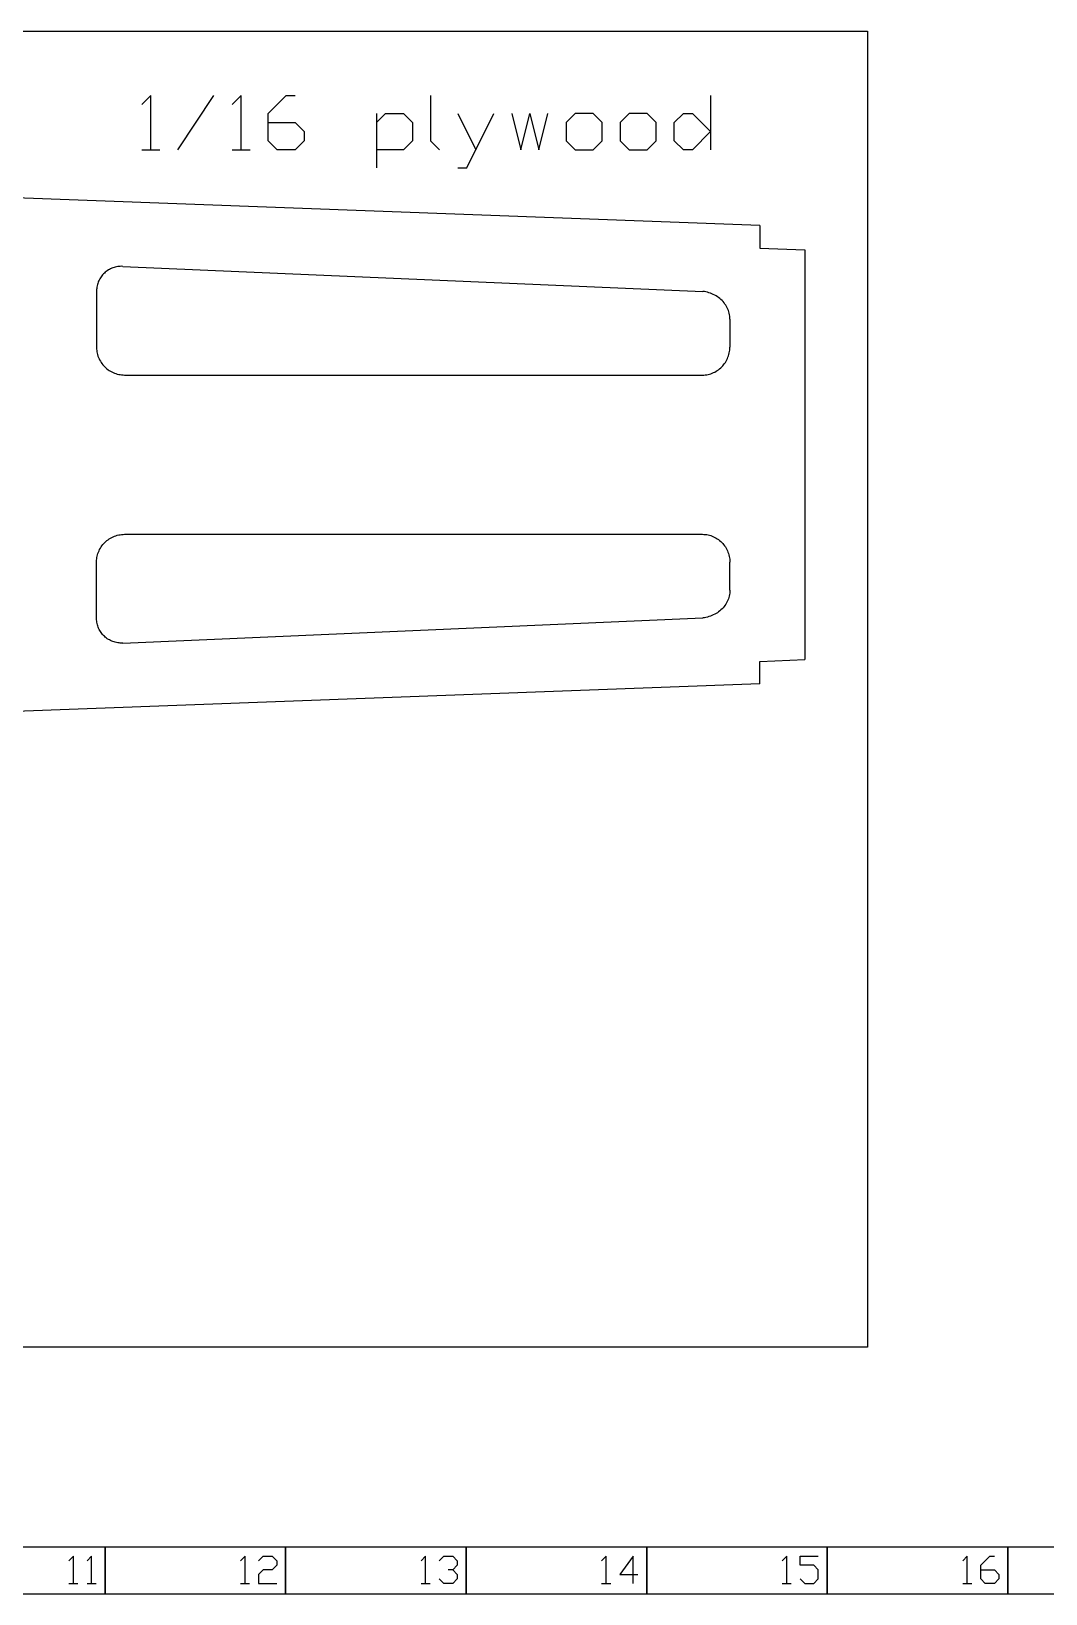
# Model space of a CAD drawing. Extents: x 0.2 to 70.7, y 1.4 to 13.9.
# Drawn here: x 10.84 to 16.46, y 1.45 to 10.1 of the extents above; entities that cross this region are included whole.
import ezdxf

# ---------------------------------------------------------------- set-up
doc = ezdxf.new("R2010")
doc.units = 0
doc.layers.get('0').update_dxf_attribs({"color": 9, "linetype": 'CONTINUOUS'})

msp = doc.modelspace()

# ---------------------------------------------------------------- linework, layer by layer
at = {"color": 7, "linetype": 'CONTINUOUS'}
for p, q in [((14.8757, 9.0223), (7.3759, 9.2998)), ((14.8757, 9.0223), (14.8757, 8.8973)), ((14.8757, 8.8973), (15.1257, 8.8881)), ((15.1257, 8.8881), (15.1257, 6.618)), ((11.3474, 8.7958), (14.5604, 8.6567)), ((11.2024, 8.6602), (11.2024, 8.3459)), ((14.7102, 8.5039), (14.7102, 8.3486)), ((11.3571, 8.1939), (14.5583, 8.1939)), ((11.3571, 7.3121), (14.5583, 7.3121)), ((11.2024, 6.8458), (11.2024, 7.1602)), ((14.7102, 7.0022), (14.7102, 7.1574)), ((11.3474, 6.7102), (14.5604, 6.8493)), ((14.8757, 6.6087), (15.1257, 6.618)), ((14.8757, 6.4836), (14.8757, 6.6087)), ((14.8757, 6.4836), (7.3759, 6.2062))]:
    msp.add_line(p, q, dxfattribs=at)
at = {"color": 7, "linetype": 'CONTINUOUS', "flags": 128}
for points in [[(0.2581, 10.0976), (15.4726, 10.0976), (15.4726, 2.8108), (0.2581, 2.8108)], [(10.2492, 1.4457), (11.2492, 1.4457), (11.2492, 1.7046), (10.2492, 1.7046)], [(11.2492, 1.4457), (12.2492, 1.4457), (12.2492, 1.7046), (11.2492, 1.7046)], [(12.2492, 1.4457), (13.2492, 1.4457), (13.2492, 1.7046), (12.2492, 1.7046)], [(13.2492, 1.4457), (14.2492, 1.4457), (14.2492, 1.7046), (13.2492, 1.7046)], [(14.2492, 1.4457), (15.2492, 1.4457), (15.2492, 1.7046), (14.2492, 1.7046)], [(15.2492, 1.4457), (16.2492, 1.4457), (16.2492, 1.7046), (15.2492, 1.7046)], [(16.2492, 1.4457), (17.2492, 1.4457), (17.2492, 1.7046), (16.2492, 1.7046)]]:
    msp.add_lwpolyline(points, close=True, dxfattribs=at)
at = {"linetype": 'BYBLOCK', "flags": 128}
for points in [[(11.5024, 9.4416), (11.5024, 9.7416), (11.4524, 9.6916)], [(11.6524, 9.4416), (11.8524, 9.7416)], [(12.0024, 9.4416), (12.0024, 9.7416), (11.9524, 9.6916)], [(12.1524, 9.5916), (12.3024, 9.5916), (12.3524, 9.5416), (12.3524, 9.4916), (12.3024, 9.4416), (12.2024, 9.4416), (12.1524, 9.4916), (12.1524, 9.6416), (12.2524, 9.7416), (12.3024, 9.7416)], [(13.0524, 9.7416), (13.0524, 9.4916), (13.1024, 9.4416)], [(14.6024, 9.7416), (14.6024, 9.4416)], [(12.7524, 9.6416), (12.7524, 9.3416)], [(12.7524, 9.5916), (12.8024, 9.6416), (12.9024, 9.6416), (12.9524, 9.5916), (12.9524, 9.4916), (12.9024, 9.4416), (12.7524, 9.4416)], [(13.2024, 9.3416), (13.2524, 9.3416), (13.4024, 9.6416)], [(13.2024, 9.6416), (13.3024, 9.4416)], [(13.5024, 9.6416), (13.5524, 9.4416), (13.6024, 9.6416), (13.6524, 9.4416), (13.7024, 9.6416)], [(13.8524, 9.4416), (13.9524, 9.4416), (14.0024, 9.4916), (14.0024, 9.5916), (13.9524, 9.6416), (13.8524, 9.6416), (13.8024, 9.5916), (13.8024, 9.4916), (13.8524, 9.4416)], [(14.1524, 9.4416), (14.2524, 9.4416), (14.3024, 9.4916), (14.3024, 9.5916), (14.2524, 9.6416), (14.1524, 9.6416), (14.1024, 9.5916), (14.1024, 9.4916), (14.1524, 9.4416)], [(14.6024, 9.5416), (14.5024, 9.4416), (14.4524, 9.4416), (14.4024, 9.4916), (14.4024, 9.5916), (14.4524, 9.6416), (14.5024, 9.6416), (14.6024, 9.5416)], [(11.4524, 9.4416), (11.5524, 9.4416)], [(11.9524, 9.4416), (12.0524, 9.4416)], [(11.0742, 1.5032), (11.0742, 1.6532), (11.0492, 1.6282)], [(11.1742, 1.5032), (11.1742, 1.6532), (11.1492, 1.6282)], [(12.0249, 1.5032), (12.0249, 1.6532), (11.9999, 1.6282)], [(12.0999, 1.6282), (12.1249, 1.6532), (12.1749, 1.6532), (12.1999, 1.6282), (12.1999, 1.6032), (12.1749, 1.5782), (12.1249, 1.5782), (12.0999, 1.5532), (12.0999, 1.5032), (12.1999, 1.5032)], [(13.0249, 1.5032), (13.0249, 1.6532), (12.9999, 1.6282)], [(13.0999, 1.6282), (13.1249, 1.6532), (13.1749, 1.6532), (13.1999, 1.6282), (13.1999, 1.6032), (13.1749, 1.5782), (13.1499, 1.5782)], [(14.0249, 1.5032), (14.0249, 1.6532), (13.9999, 1.6282)], [(14.1749, 1.5032), (14.1749, 1.6532), (14.0999, 1.5532), (14.1999, 1.5532)], [(15.0249, 1.5032), (15.0249, 1.6532), (14.9999, 1.6282)], [(15.0999, 1.5282), (15.1249, 1.5032), (15.1749, 1.5032), (15.1999, 1.5282), (15.1999, 1.5782), (15.1749, 1.6032), (15.0999, 1.6032), (15.0999, 1.6532), (15.1999, 1.6532)], [(16.0249, 1.5032), (16.0249, 1.6532), (15.9999, 1.6282)], [(16.0999, 1.5782), (16.1749, 1.5782), (16.1999, 1.5532), (16.1999, 1.5282), (16.1749, 1.5032), (16.1249, 1.5032), (16.0999, 1.5282), (16.0999, 1.6032), (16.1499, 1.6532), (16.1749, 1.6532)], [(13.1749, 1.5782), (13.1999, 1.5532), (13.1999, 1.5282), (13.1749, 1.5032), (13.1249, 1.5032), (13.0999, 1.5282)], [(11.0492, 1.5032), (11.0992, 1.5032)], [(11.1492, 1.5032), (11.1992, 1.5032)], [(11.9999, 1.5032), (12.0499, 1.5032)], [(12.9999, 1.5032), (13.0499, 1.5032)], [(13.9999, 1.5032), (14.0499, 1.5032)], [(14.9999, 1.5032), (15.0499, 1.5032)], [(15.9999, 1.5032), (16.0499, 1.5032)]]:
    msp.add_lwpolyline(points, dxfattribs=at)
at = {"color": 7, "linetype": 'CONTINUOUS', "flags": 128}
for points in [[(11.3474, 8.7958), (11.3404, 8.796), (11.3335, 8.7959), (11.3265, 8.7954), (11.3196, 8.7945), (11.3127, 8.7933), (11.3059, 8.7918), (11.2992, 8.7899), (11.2926, 8.7877), (11.2861, 8.7852), (11.2798, 8.7823), (11.2736, 8.7792), (11.2676, 8.7757), (11.2617, 8.7719), (11.2561, 8.7678), (11.2507, 8.7635), (11.2455, 8.7589), (11.2406, 8.754), (11.2359, 8.7489), (11.2314, 8.7436), (11.2273, 8.738), (11.2234, 8.7323), (11.2199, 8.7263), (11.2166, 8.7202), (11.2137, 8.714), (11.2111, 8.7075), (11.2088, 8.701), (11.2069, 8.6944), (11.2053, 8.6877), (11.2041, 8.6809), (11.2032, 8.674), (11.2026, 8.6671), (11.2024, 8.6602)], [(14.7102, 8.5039), (14.7099, 8.5119), (14.7091, 8.5199), (14.7079, 8.5279), (14.7062, 8.5358), (14.7041, 8.5436), (14.7016, 8.5513), (14.6986, 8.5588), (14.6952, 8.5662), (14.6914, 8.5735), (14.6872, 8.5805), (14.6826, 8.5873), (14.6776, 8.594), (14.6723, 8.6003), (14.6666, 8.6064), (14.6605, 8.6122), (14.6542, 8.6178), (14.6476, 8.623), (14.6406, 8.6279), (14.6334, 8.6325), (14.626, 8.6367), (14.6183, 8.6405), (14.6104, 8.644), (14.6024, 8.6471), (14.5941, 8.6499), (14.5858, 8.6522), (14.5773, 8.6541), (14.5687, 8.6557), (14.56, 8.6568)], [(11.2024, 8.3459), (11.2026, 8.338), (11.2033, 8.3301), (11.2043, 8.3223), (11.2058, 8.3146), (11.2077, 8.3069), (11.21, 8.2993), (11.2127, 8.2919), (11.2157, 8.2846), (11.2192, 8.2775), (11.2231, 8.2705), (11.2273, 8.2638), (11.2319, 8.2573), (11.2368, 8.251), (11.242, 8.245), (11.2476, 8.2392), (11.2535, 8.2337), (11.2596, 8.2286), (11.266, 8.2237), (11.2727, 8.2192), (11.2796, 8.215), (11.2867, 8.2112), (11.294, 8.2077), (11.3015, 8.2046), (11.3092, 8.2019), (11.3169, 8.1996), (11.3248, 8.1976), (11.3328, 8.1961), (11.3409, 8.195), (11.349, 8.1942), (11.3571, 8.1939)], [(14.5583, 8.1939), (14.5662, 8.1941), (14.574, 8.1948), (14.5818, 8.1958), (14.5896, 8.1973), (14.5972, 8.1992), (14.6048, 8.2015), (14.6122, 8.2042), (14.6195, 8.2072), (14.6267, 8.2107), (14.6336, 8.2146), (14.6403, 8.2188), (14.6469, 8.2234), (14.6531, 8.2283), (14.6592, 8.2335), (14.6649, 8.2391), (14.6704, 8.2449), (14.6756, 8.2511), (14.6804, 8.2575), (14.6849, 8.2642), (14.6891, 8.2711), (14.6929, 8.2782), (14.6964, 8.2855), (14.6995, 8.293), (14.7022, 8.3006), (14.7045, 8.3084), (14.7065, 8.3163), (14.708, 8.3243), (14.7092, 8.3324), (14.7099, 8.3405), (14.7102, 8.3486)], [(11.2024, 7.1602), (11.2026, 7.1681), (11.2033, 7.1759), (11.2043, 7.1837), (11.2058, 7.1915), (11.2077, 7.1992), (11.21, 7.2067), (11.2127, 7.2141), (11.2157, 7.2214), (11.2192, 7.2286), (11.2231, 7.2355), (11.2273, 7.2423), (11.2319, 7.2488), (11.2368, 7.2551), (11.242, 7.2611), (11.2476, 7.2668), (11.2535, 7.2723), (11.2596, 7.2775), (11.266, 7.2823), (11.2727, 7.2868), (11.2796, 7.291), (11.2867, 7.2949), (11.294, 7.2983), (11.3015, 7.3014), (11.3092, 7.3041), (11.3169, 7.3065), (11.3248, 7.3084), (11.3328, 7.3099), (11.3409, 7.3111), (11.349, 7.3118), (11.3571, 7.3121)], [(14.5583, 7.3121), (14.5662, 7.3119), (14.574, 7.3113), (14.5818, 7.3102), (14.5896, 7.3088), (14.5972, 7.3069), (14.6048, 7.3046), (14.6122, 7.3019), (14.6195, 7.2988), (14.6267, 7.2953), (14.6336, 7.2915), (14.6403, 7.2873), (14.6469, 7.2827), (14.6531, 7.2778), (14.6592, 7.2725), (14.6649, 7.267), (14.6704, 7.2611), (14.6756, 7.2549), (14.6804, 7.2485), (14.6849, 7.2419), (14.6891, 7.235), (14.6929, 7.2278), (14.6964, 7.2205), (14.6995, 7.213), (14.7022, 7.2054), (14.7046, 7.1976), (14.7065, 7.1897), (14.708, 7.1817), (14.7092, 7.1737), (14.7099, 7.1656), (14.7102, 7.1574)], [(14.7102, 7.0022), (14.7099, 6.9941), (14.7091, 6.9861), (14.7079, 6.9782), (14.7062, 6.9703), (14.7041, 6.9625), (14.7016, 6.9548), (14.6986, 6.9472), (14.6952, 6.9398), (14.6914, 6.9326), (14.6872, 6.9255), (14.6826, 6.9187), (14.6776, 6.9121), (14.6723, 6.9057), (14.6666, 6.8996), (14.6605, 6.8938), (14.6542, 6.8883), (14.6476, 6.883), (14.6406, 6.8781), (14.6334, 6.8736), (14.626, 6.8694), (14.6183, 6.8655), (14.6104, 6.862), (14.6024, 6.8589), (14.5941, 6.8562), (14.5858, 6.8538), (14.5773, 6.8519), (14.5687, 6.8504), (14.56, 6.8493)], [(11.3474, 6.7102), (11.3404, 6.71), (11.3335, 6.7102), (11.3265, 6.7107), (11.3196, 6.7115), (11.3127, 6.7127), (11.3059, 6.7142), (11.2992, 6.7161), (11.2926, 6.7183), (11.2861, 6.7209), (11.2798, 6.7237), (11.2736, 6.7269), (11.2676, 6.7304), (11.2617, 6.7341), (11.2561, 6.7382), (11.2507, 6.7426), (11.2455, 6.7472), (11.2406, 6.752), (11.2359, 6.7571), (11.2315, 6.7625), (11.2273, 6.768), (11.2235, 6.7738), (11.2199, 6.7797), (11.2167, 6.7858), (11.2137, 6.7921), (11.2111, 6.7985), (11.2088, 6.805), (11.2069, 6.8117), (11.2053, 6.8184), (11.2041, 6.8252), (11.2032, 6.832), (11.2026, 6.8389), (11.2024, 6.8458)]]:
    msp.add_lwpolyline(points, dxfattribs=at)

doc.saveas('drawing.dxf')
